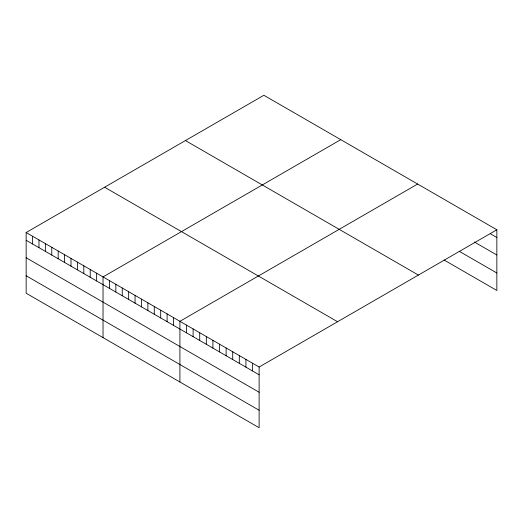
<?xml version="1.0" encoding="UTF-8"?>
<svg xmlns="http://www.w3.org/2000/svg" width="523" height="523" viewBox="0 0 523 523"><rect width="100%" height="100%" fill="white"/><g stroke="black" fill="none" stroke-linecap="round" stroke-linejoin="round"><path stroke-width="0.78" d="M496.85 229.774L259.12 367.028L259.12 427.729L26.15 293.226L26.15 232.526L263.88 95.271L496.85 229.774L496.85 290.474L444.04 259.99M340.761 139.661L103.031 276.909L103.031 337.61M417.642 184.044L179.912 321.299L179.912 381.999M490.247 233.716L496.85 237.52M474.407 242.038L496.85 254.995M459.227 251.282L496.85 272.999M185.43 140.563L418.4 275.072M104.6 187.227L337.57 321.737M26.15 232.526L259.12 367.028M26.15 240.273L259.12 374.775M26.15 257.747L259.12 392.25M26.15 275.752L259.12 410.254M252.517 363.217L252.517 370.964M245.921 359.406L245.921 367.153M239.318 355.594L239.318 363.341M232.715 351.783L232.715 359.53M226.119 347.972L226.119 355.718M219.516 344.16L219.516 351.907M212.913 340.349L212.913 348.096M206.317 336.537L206.317 344.291M199.714 332.726L199.714 340.48M193.111 328.915L193.111 336.668M186.508 325.11L186.508 332.857M173.505 317.598L173.505 325.345M167.099 313.898L167.099 321.645M160.692 310.198L160.692 317.945M154.285 306.498L154.285 314.251M147.878 302.804L147.878 310.551M141.472 299.104L141.472 306.851M135.065 295.403L135.065 303.15M128.658 291.703L128.658 299.45M122.251 288.003L122.251 295.757M115.844 284.309L115.844 292.056M109.438 280.609L109.438 288.356M96.624 273.209L96.624 280.956M90.218 269.508L90.218 277.262M83.811 265.815L83.811 273.562M77.404 262.115L77.404 269.861M70.997 258.414L70.997 266.161M64.591 254.714L64.591 262.461M58.184 251.02L58.184 258.767M51.777 247.32L51.777 255.067M45.37 243.62L45.37 251.367M38.964 239.92L38.964 247.667M32.557 236.219L32.557 243.973"/></g></svg>
